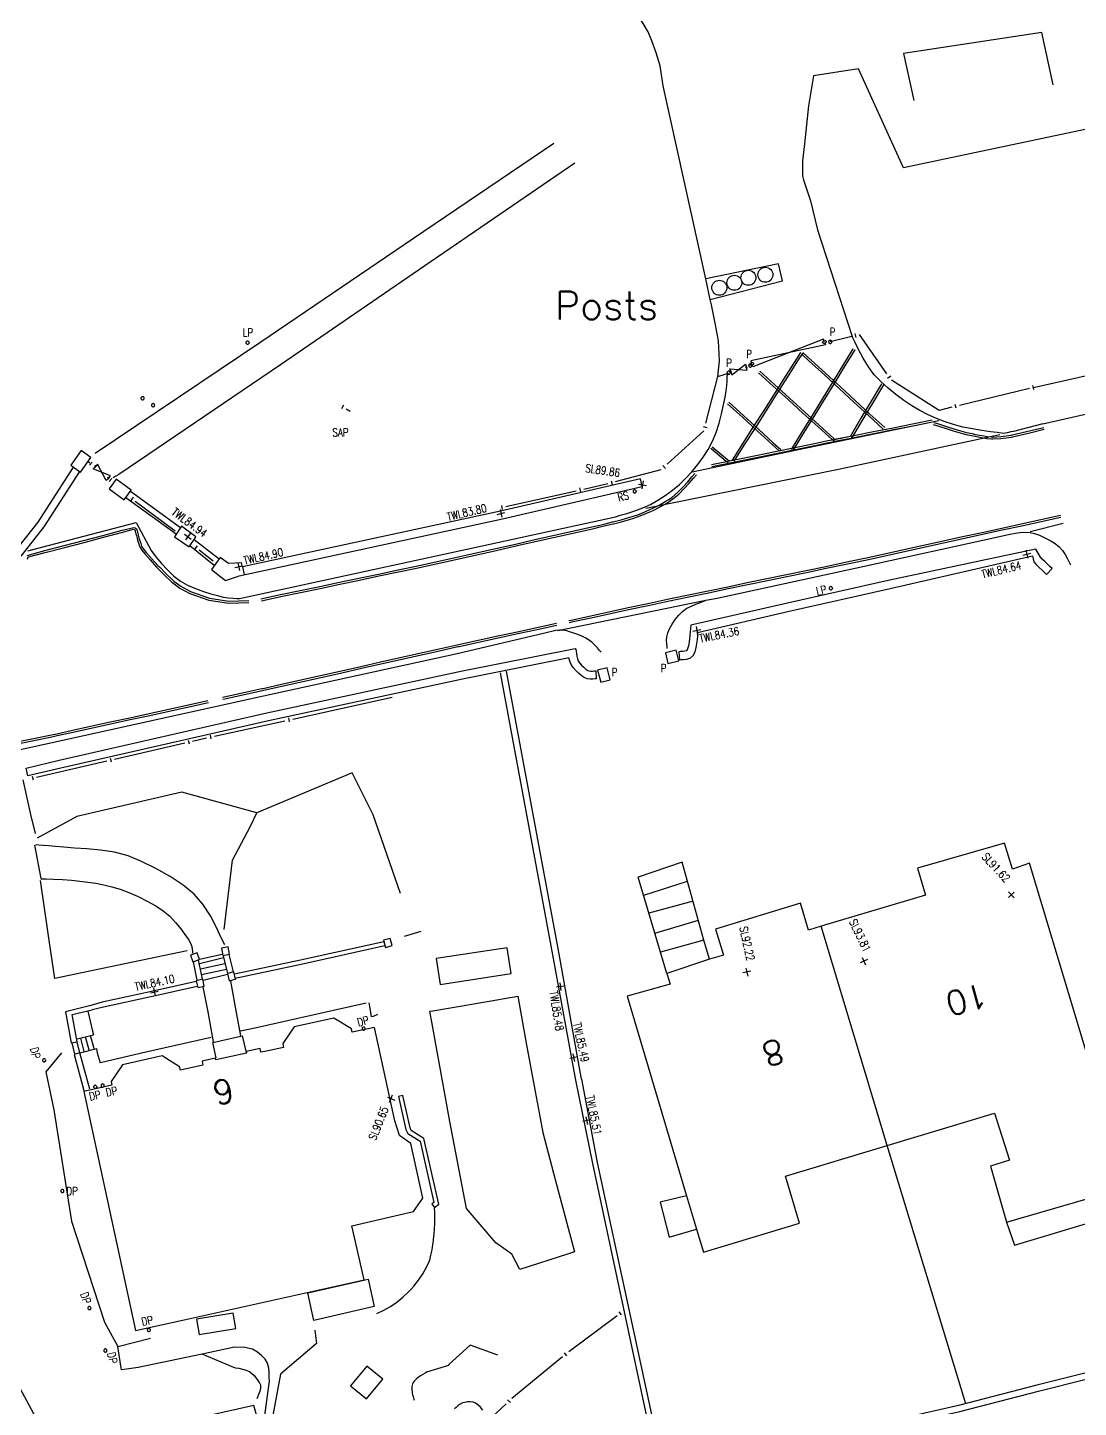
# Model space of a CAD drawing. Extents: x 427500 to 429848, y 434500 to 436505.
# Drawn here: x 427974 to 428026.5, y 436177.9 to 436246.9 of the extents above; entities that cross this region are included whole.
import ezdxf

# ---------------------------------------------------------------- set-up
doc = ezdxf.new("R2010")
doc.units = 0
doc.layers.get('0').update_dxf_attribs({"color": 222})
doc.layers.add('LPTIP_Ex_Base', color=8, linetype='Continuous')
doc.styles.add('MtXpl_Romans', font='romans__.ttf')
doc.styles.get("Standard").update_dxf_attribs({"font": 'romans.shx'})

# ---------------------------------------------------------------- blocks, each defined once
blk = doc.blocks.new('FENCE_UP')
at = {"color": 0, "linetype": 'ByBlock', "flags": 128}
blk.add_lwpolyline([(0, 0.5), (0, -0.5)], dxfattribs=at)
blk = doc.blocks.new('GATE')
at = {"color": 0, "linetype": 'ByBlock', "flags": 128}
for points in [[(-0.450902, 0), (-0.451904, 0.007014), (-0.455912, 0.014028), (-0.460922, 0.019038), (-0.467936, 0.023046), (-0.475952, 0.024048), (-0.482966, 0.023046), (-0.48998, 0.019038), (-0.49499, 0.014028), (-0.498998, 0.007014), (-0.5, 0), (-0.498998, -0.007014), (-0.49499, -0.014028), (-0.48998, -0.019038), (-0.482966, -0.023046), (-0.475952, -0.024048), (-0.467936, -0.023046), (-0.460922, -0.019038), (-0.455912, -0.014028), (-0.451904, -0.007014)], [(-0.475952, 0.024048), (-0.475952, 0.078156), (0.475952, -0.078156), (0.475952, -0.024048)], [(-0.475952, -0.024048), (-0.475952, -0.078156), (0.475952, 0.078156), (0.475952, 0.024048)], [(-0.450902, 0), (-0.451904, -0.007014)], [(0.5, 0), (0.498998, 0.007014), (0.49499, 0.014028), (0.48998, 0.019038), (0.482966, 0.023046), (0.475952, 0.024048), (0.467936, 0.023046), (0.460922, 0.019038), (0.455912, 0.014028), (0.451904, 0.007014), (0.450902, 0), (0.451904, -0.007014), (0.455912, -0.014028), (0.460922, -0.019038), (0.467936, -0.023046), (0.475952, -0.024048), (0.482966, -0.023046), (0.48998, -0.019038), (0.49499, -0.014028), (0.498998, -0.007014)], [(0.5, 0), (0.498998, -0.007014)]]:
    blk.add_lwpolyline(points, dxfattribs=at)
blk = doc.blocks.new('CIRCL')
at = {"color": 0, "linetype": 'ByBlock', "flags": 128}
for points in [[(0.5, 0), (0.475, 0.154), (0.404, 0.293), (0.293, 0.404), (0.154, 0.475), (0, 0.5), (-0.154, 0.475), (-0.293, 0.404), (-0.404, 0.293), (-0.475, 0.154), (-0.5, 0), (-0.475, -0.154), (-0.404, -0.293), (-0.293, -0.404), (-0.154, -0.475), (0, -0.5), (0.154, -0.475), (0.293, -0.404), (0.404, -0.293), (0.475, -0.154)], [(0.5, 0), (0.475, -0.154)]]:
    blk.add_lwpolyline(points, dxfattribs=at)
blk = doc.blocks.new('SPOT')
at = {"color": 0, "linetype": 'ByBlock', "flags": 128}
for points in [[(-0.5, 0), (0.5, 0)], [(0, 0.5), (0, -0.5)]]:
    blk.add_lwpolyline(points, dxfattribs=at)

msp = doc.modelspace()

# ---------------------------------------------------------------- linework, layer by layer
at = {"layer": 'LPTIP_Ex_Base', "color": 251, "true_color": 0x636466}
for p, q in [((428005, 436246.7), (428004.6, 436247.35)), ((428005.18, 436246.24), (428005, 436246.7)), ((428024.659, 436246.651), (428017.749, 436245.602)), ((428025.219, 436244.037), (428024.659, 436246.651)), ((428005.4, 436245.65), (428005.18, 436246.24)), ((428005.6, 436245), (428005.4, 436245.65)), ((428017.749, 436245.602), (428018.269, 436243.26)), ((428005.75, 436244), (428005.6, 436245)), ((428013.25, 436244.5), (428013, 436243)), ((428015.5, 436244.85), (428013.25, 436244.5)), ((428017.75, 436239.9), (428015.5, 436244.85)), ((428007.87, 436234.34), (428005.75, 436244)), ((428033.6, 436243.25), (428017.75, 436239.9)), ((428013, 436243), (428012.8, 436241.1)), ((428012.8, 436241.1), (428012.7, 436240.25)), ((428024.702, 436227.108), (428088.6, 436241.6)), ((428012.7, 436240.25), (428012.7, 436239.5)), ((428012.7, 436239.5), (428012.75, 436239.3)), ((428012.75, 436239.3), (428013.1, 436238.25)), ((428013.1, 436238.25), (428013.45, 436236.8)), ((428024.239, 436228.913), (428065.46, 436238.24)), ((428013.45, 436236.8), (428013.45, 436236.8)), ((428013.45, 436236.8), (428013.45, 436236.8)), ((428013.45, 436236.8), (428015.181, 436231.458)), ((428011.5, 436235.1), (428007.87, 436234.34)), ((428011.7, 436234.25), (428011.5, 436235.1)), ((428008.09, 436233.32), (428007.87, 436234.34)), ((428008.09, 436233.32), (428011.7, 436234.25)), ((428008.15, 436233.05), (428008.09, 436233.32)), ((428008.35, 436232.05), (428008.15, 436233.05)), ((428008.5, 436231.25), (428008.35, 436232.05)), ((428015.181, 436231.458), (428015.181, 436231.458)), ((428015.181, 436231.458), (428015.181, 436231.458)), ((428015.181, 436231.458), (428015.181, 436231.458)), ((428015.181, 436231.458), (428015.181, 436231.458)), ((428015.181, 436231.458), (428015.181, 436231.458)), ((428015.181, 436231.458), (428015.181, 436231.458)), ((428015.181, 436231.458), (428015.181, 436231.458)), ((428015.181, 436231.458), (428015.181, 436231.458)), ((428015.181, 436231.458), (428015.181, 436231.458)), ((428015.181, 436231.458), (428015.181, 436231.458)), ((428008.55, 436230.25), (428008.5, 436231.25)), ((428008.472, 436229.471), (428008.55, 436230.25)), ((428008.472, 436229.471), (428008.472, 436229.471)), ((428008.472, 436229.471), (428008.472, 436229.471)), ((428008.472, 436229.471), (428008.472, 436229.471)), ((428008.472, 436229.471), (428008.472, 436229.471)), ((428024.702, 436227.108), (428024.702, 436227.108)), ((428024.702, 436227.108), (428024.702, 436227.108)), ((428024.702, 436227.108), (428024.702, 436227.108)), ((428024.702, 436227.108), (428024.702, 436227.108)), ((428024.702, 436227.108), (428024.702, 436227.108)), ((428024.702, 436227.108), (428024.702, 436227.108)), ((428024.702, 436227.108), (428024.702, 436227.108)), ((428000.483, 436216.776), (428007.871, 436218.279)), ((428022.8, 436206.15), (428018.45, 436204.9)), ((428023.2, 436204.85), (428022.8, 436206.15)), ((428006.7, 436205.2), (428004.5, 436204.45)), ((428007.78, 436201.3), (428006.7, 436205.2)), ((428024.05, 436205.15), (428023.2, 436204.85)), ((428028.9, 436188.95), (428024.05, 436205.15)), ((428005.61, 436200.69), (428004.5, 436204.45)), ((428018.45, 436204.9), (428018.85, 436203.55)), ((428004.77, 436203.55), (428006.96, 436204.25)), ((428007.24, 436203.25), (428005.03, 436202.65)), ((428012.6, 436203.15), (428008.35, 436201.85)), ((428013, 436201.8), (428012.6, 436203.15)), ((428018.85, 436203.55), (428013.64, 436201.99)), ((428005.33, 436201.64), (428007.51, 436202.3)), ((428008.35, 436201.85), (428008.75, 436200.55)), ((428013.64, 436201.99), (428013, 436201.8)), ((428016.94, 436191.03), (428013.64, 436201.99)), ((428007.78, 436201.3), (428005.61, 436200.69)), ((428008.05, 436200.34), (428007.78, 436201.3)), ((428005.93, 436199.62), (428005.61, 436200.69)), ((428008.05, 436200.34), (428005.93, 436199.62)), ((428008.75, 436200.55), (428008.05, 436200.34)), ((428005.93, 436199.62), (428006.1, 436199.1)), ((428006.1, 436199.1), (428003.95, 436198.5)), ((428003.95, 436198.5), (428006.91, 436188.52)), ((428016.94, 436191.03), (428022.3, 436192.65)), ((428022.3, 436192.65), (428023.05, 436190.3)), ((428011.85, 436189.5), (428016.94, 436191.03)), ((428020.856, 436178.126), (428016.94, 436191.03)), ((428023.05, 436190.3), (428022.1, 436190)), ((428022.1, 436190), (428022.9, 436187.2)), ((428012.55, 436187.15), (428011.85, 436189.5)), ((428022.9, 436187.2), (428028.9, 436188.95)), ((428006.91, 436188.52), (428005.6, 436188.2)), ((428005.6, 436188.2), (428006.05, 436186.45)), ((428006.91, 436188.52), (428007.41, 436186.85)), ((428022.9, 436187.2), (428023.3, 436186.05)), ((428023.3, 436186.05), (428029.3, 436187.85)), ((428006.05, 436186.45), (428007.41, 436186.85)), ((428007.41, 436186.85), (428007.75, 436185.7)), ((428007.75, 436185.7), (428012.55, 436187.15))]:
    msp.add_line(p, q, dxfattribs=at)
at = {"layer": 'LPTIP_Ex_Base', "color": 251, "true_color": 0x636466, "flags": 128}
for points in [[(427977.365, 436225.627), (427985.637, 436231.197), (427993.272, 436236.381), (428000.273, 436241.125)], [(428001.336, 436240.124), (427993.837, 436234.997), (427986.63, 436230.043), (427978.554, 436224.563), (427978.248, 436224.398)], [(428015.164, 436231.468), (428014.087, 436231.202)], [(428024.702, 436227.108), (428023.239, 436226.724), (428023.116, 436226.696), (428022.927, 436226.657), (428022.829, 436226.632), (428022.758, 436226.624), (428022.648, 436226.633), (428022.435, 436226.661), (428022.093, 436226.704), (428021.665, 436226.764), (428021.19, 436226.842), (428020.706, 436226.94), (428020.252, 436227.062), (428019.826, 436227.205), (428019.403, 436227.369), (428018.984, 436227.554), (428018.572, 436227.764), (428018.17, 436227.999), (428017.769, 436228.265), (428017.367, 436228.56), (428016.977, 436228.877), (428016.614, 436229.211), (428016.29, 436229.554), (428016.001, 436229.943), (428015.738, 436230.382), (428015.508, 436230.817), (428015.319, 436231.193), (428015.181, 436231.458)], [(428016.914, 436229.607), (428015.553, 436231.564), (428015.553, 436231.564)], [(428009.206, 436225.291), (428009.743, 436226.134), (428010.28, 436226.978), (428010.816, 436227.822), (428011.353, 436228.666), (428011.89, 436229.509), (428012.427, 436230.353), (428012.628, 436230.669), (428012.628, 436230.669)], [(428012.147, 436225.818), (428012.671, 436226.67), (428013.195, 436227.521), (428013.719, 436228.373), (428014.244, 436229.225), (428014.768, 436230.076), (428015.243, 436230.848), (428015.243, 436230.848)], [(428012.232, 436225.766), (428012.756, 436226.617), (428013.28, 436227.469), (428013.805, 436228.321), (428014.329, 436229.172), (428014.853, 436230.024), (428015.328, 436230.796), (428015.328, 436230.796)], [(428016.809, 436226.911), (428016.073, 436227.588), (428015.336, 436228.264), (428014.6, 436228.941), (428013.864, 436229.618), (428013.128, 436230.295), (428012.722, 436230.669), (428012.722, 436230.669)], [(428009.29, 436225.237), (428009.827, 436226.081), (428010.364, 436226.924), (428010.901, 436227.768), (428011.438, 436228.612), (428011.974, 436229.456), (428012.511, 436230.299), (428012.712, 436230.615), (428012.712, 436230.615)], [(428016.741, 436226.837), (428016.005, 436227.514), (428015.269, 436228.191), (428014.533, 436228.868), (428013.796, 436229.545), (428013.06, 436230.221), (428012.654, 436230.595), (428012.654, 436230.595)], [(427974.01, 436220.754), (427976.802, 436221.492), (427979.422, 436222.175), (427980.16, 436220.766), (427980.401, 436220.455), (427980.677, 436220.124), (427980.979, 436219.796), (427981.299, 436219.493), (427981.629, 436219.237), (427981.987, 436219.031), (427982.378, 436218.862), (427982.775, 436218.722), (427983.152, 436218.608), (427983.48, 436218.513), (427983.766, 436218.444), (427984.028, 436218.406), (427984.257, 436218.387), (427984.444, 436218.377), (427984.582, 436218.366), (427994.398, 436220.507), (428003.358, 436222.455), (428003.596, 436222.528), (428003.932, 436222.624), (428004.325, 436222.746), (428004.732, 436222.895), (428005.111, 436223.073), (428005.471, 436223.281), (428005.838, 436223.519), (428006.202, 436223.783), (428006.553, 436224.071), (428006.878, 436224.377), (428007.183, 436224.707), (428007.475, 436225.061), (428007.746, 436225.435), (428007.992, 436225.825), (428008.206, 436226.226), (428008.385, 436226.661), (428008.533, 436227.132), (428008.654, 436227.607), (428008.753, 436228.05), (428008.835, 436228.429), (428008.894, 436228.745), (428008.926, 436229.02), (428008.941, 436229.253), (428008.948, 436229.44), (428008.956, 436229.58)], [(428007.88, 436227.131), (428008.472, 436229.471), (428009.009, 436229.625)], [(428016.744, 436229.043), (428016.228, 436228.187), (428015.712, 436227.33), (428015.196, 436226.473), (428015.118, 436226.375), (428014.326, 436226.213), (428014.206, 436226.295), (428013.465, 436226.967), (428012.725, 436227.64), (428011.985, 436228.312), (428011.245, 436228.984), (428010.504, 436229.657)], [(428016.658, 436229.095), (428016.142, 436228.238), (428015.626, 436227.382), (428015.111, 436226.525), (428015.098, 436226.473), (428014.306, 436226.311), (428014.273, 436226.369), (428013.533, 436227.041), (428012.792, 436227.714), (428012.052, 436228.386), (428011.312, 436229.058), (428010.572, 436229.731)], [(428020.157, 436227.925), (428019.523, 436227.772), (428017.142, 436229.278), (428017.142, 436229.278)], [(428024.045, 436228.866), (428020.546, 436228.019)], [(428024.433, 436228.96), (428024.433, 436228.96)], [(427989.547, 436228.033), (427989.547, 436228.033)], [(428008.962, 436228.107), (428009.7, 436227.433), (428010.438, 436226.758), (428011.176, 436226.084), (428011.555, 436225.738), (428011.555, 436225.738)], [(428009.029, 436228.181), (428009.767, 436227.507), (428010.506, 436226.832), (428011.244, 436226.158), (428011.623, 436225.811), (428011.623, 436225.811)], [(427989.901, 436227.846), (427990.111, 436227.736)], [(428007.193, 436224.695), (428012.904, 436225.903), (428019.521, 436227.267)], [(428019.187, 436227.28), (428018.206, 436227.085), (428017.225, 436226.89), (428016.245, 436226.695), (428015.264, 436226.5), (428014.283, 436226.305), (428013.977, 436226.244), (428013.303, 436226.106), (428012.323, 436225.905), (428011.343, 436225.704), (428010.364, 436225.503), (428009.384, 436225.302), (428008.405, 436225.101), (428008.16, 436225.051), (428008.16, 436225.051)], [(428019.206, 436227.182), (428018.226, 436226.987), (428017.245, 436226.792), (428016.264, 436226.597), (428015.283, 436226.402), (428014.303, 436226.207), (428013.997, 436226.146), (428013.323, 436226.008), (428012.343, 436225.807), (428011.364, 436225.606), (428010.384, 436225.405), (428009.404, 436225.204), (428008.425, 436225.003), (428008.181, 436224.953), (428008.181, 436224.953)], [(428022.567, 436226.548), (428014.496, 436224.825), (428004.883, 436222.874)], [(428005.942, 436225.08), (428007.782, 436226.743), (428007.782, 436226.743)], [(428019.231, 436227.074), (428019.517, 436226.984), (428019.923, 436226.851), (428020.184, 436226.77), (428020.397, 436226.704), (428020.878, 436226.57), (428021.154, 436226.511), (428021.318, 436226.476), (428021.651, 436226.415), (428021.92, 436226.364), (428022.146, 436226.347), (428022.22, 436226.342), (428022.611, 436226.364), (428023.15, 436226.441), (428023.197, 436226.448), (428024.128, 436226.669), (428024.785, 436226.825), (428024.785, 436226.825)], [(428019.261, 436227.169), (428019.547, 436227.079), (428019.954, 436226.946), (428020.213, 436226.865), (428020.424, 436226.8), (428020.905, 436226.666), (428021.175, 436226.609), (428021.336, 436226.575), (428021.669, 436226.513), (428021.938, 436226.463), (428022.153, 436226.447), (428022.214, 436226.441), (428022.605, 436226.464), (428023.136, 436226.54), (428023.174, 436226.545), (428024.105, 436226.766), (428024.762, 436226.922), (428024.762, 436226.922)], [(428008.126, 436225.879), (428008.894, 436225.238), (428008.986, 436225.161), (428008.986, 436225.161)], [(428008.19, 436225.955), (428008.958, 436225.315), (428009.05, 436225.238), (428009.05, 436225.238)], [(427976.997, 436225.232), (427977.105, 436225.146)], [(427976.273, 436224.939), (427974.496, 436222.19), (427973.371, 436220.753), (427972.521, 436219.858), (427972.339, 436219.675), (427972.087, 436219.416), (427971.788, 436219.118), (427971.456, 436218.81), (427971.102, 436218.516), (427970.696, 436218.211), (427970.228, 436217.879), (427969.74, 436217.551), (427969.267, 436217.256), (427968.851, 436217.026), (427968.473, 436216.864), (427968.095, 436216.745), (427967.735, 436216.656), (427967.416, 436216.588), (427967.18, 436216.531), (427960.074, 436214.953), (427954.925, 436213.891)], [(427973.661, 436220.478), (427974.822, 436221.957), (427976.6, 436224.71)], [(427977.309, 436224.982), (427977.309, 436224.982)], [(427977.985, 436224.432), (427978.059, 436224.366)], [(427985.651, 436218.355), (427986.63, 436218.562), (427987.608, 436218.768), (427988.587, 436218.975), (427989.565, 436219.181), (427990.543, 436219.388), (427991.522, 436219.594), (427992.5, 436219.801), (427993.479, 436220.007), (427994.456, 436220.214), (427994.457, 436220.214), (427995.432, 436220.433), (427996.408, 436220.653), (427997.383, 436220.873), (427998.359, 436221.092), (427999.334, 436221.312), (428000.31, 436221.531), (428001.286, 436221.751), (428002.261, 436221.971), (428002.579, 436222.042), (428002.843, 436222.108), (428003.214, 436222.196), (428003.233, 436222.201), (428003.641, 436222.304), (428004.079, 436222.427), (428004.193, 436222.465), (428004.471, 436222.56), (428004.834, 436222.706), (428005.117, 436222.833), (428005.191, 436222.866), (428005.542, 436223.041), (428005.872, 436223.228), (428005.988, 436223.305), (428006.169, 436223.424), (428006.455, 436223.662), (428006.726, 436223.934), (428006.736, 436223.945), (428006.972, 436224.209), (428007.177, 436224.448), (428007.328, 436224.617), (428007.328, 436224.617)], [(427985.672, 436218.257), (427986.65, 436218.464), (427987.629, 436218.67), (427988.607, 436218.877), (427989.586, 436219.083), (427990.564, 436219.29), (427991.543, 436219.496), (427992.521, 436219.703), (427993.499, 436219.909), (427994.477, 436220.116), (427994.478, 436220.116), (427995.454, 436220.336), (427996.43, 436220.555), (427997.405, 436220.775), (427998.381, 436220.995), (427999.356, 436221.214), (428000.332, 436221.434), (428001.308, 436221.653), (428002.283, 436221.873), (428002.603, 436221.945), (428002.867, 436222.011), (428003.238, 436222.099), (428003.257, 436222.104), (428003.668, 436222.207), (428004.106, 436222.33), (428004.225, 436222.371), (428004.508, 436222.467), (428004.871, 436222.614), (428005.158, 436222.741), (428005.236, 436222.776), (428005.587, 436222.951), (428005.921, 436223.141), (428006.043, 436223.222), (428006.233, 436223.347), (428006.519, 436223.585), (428006.797, 436223.864), (428006.81, 436223.878), (428007.047, 436224.142), (428007.253, 436224.383), (428007.402, 436224.551), (428007.402, 436224.551)], [(428003.357, 436224.211), (428005.645, 436224.812)], [(428005.645, 436224.812), (428005.645, 436224.812)], [(427978.283, 436224.165), (427978.283, 436224.165)], [(427997.877, 436222.962), (428001.389, 436223.753)], [(428001.78, 436223.841), (428002.97, 436224.11), (428002.97, 436224.11)], [(427981.409, 436221.588), (427978.892, 436223.407)], [(427979.043, 436223.472), (427979.043, 436223.472)], [(427979.126, 436223.731), (427981.635, 436221.915)], [(427979.364, 436223.234), (427981.355, 436221.76)], [(427997.487, 436222.874), (427997.487, 436222.874)], [(428025.586, 436222.522), (428024.61, 436222.306), (428023.633, 436222.091), (428022.657, 436221.876), (428021.68, 436221.66), (428020.704, 436221.445), (428019.727, 436221.23), (428018.751, 436221.014), (428017.774, 436220.799), (428016.798, 436220.584), (428015.821, 436220.368), (428015.723, 436220.347), (428014.843, 436220.164), (428013.864, 436219.96), (428012.885, 436219.757), (428011.905, 436219.554), (428010.926, 436219.35), (428009.947, 436219.147), (428008.968, 436218.944), (428007.989, 436218.74), (428007.01, 436218.537), (428006.031, 436218.333), (428005.806, 436218.287), (428005.053, 436218.123), (428004.075, 436217.912), (428003.098, 436217.7), (428002.121, 436217.488), (428001.143, 436217.277), (428001.031, 436217.252), (428001.031, 436217.252)], [(428025.608, 436222.424), (428024.631, 436222.209), (428023.655, 436221.993), (428022.678, 436221.778), (428021.702, 436221.563), (428020.725, 436221.347), (428019.749, 436221.132), (428018.772, 436220.917), (428017.796, 436220.701), (428016.819, 436220.486), (428015.843, 436220.271), (428015.744, 436220.249), (428014.863, 436220.066), (428013.884, 436219.863), (428012.905, 436219.659), (428011.926, 436219.456), (428010.947, 436219.252), (428009.968, 436219.049), (428008.989, 436218.846), (428008.009, 436218.642), (428007.03, 436218.439), (428006.051, 436218.235), (428005.827, 436218.189), (428005.074, 436218.026), (428004.097, 436217.814), (428003.119, 436217.602), (428002.142, 436217.391), (428001.165, 436217.179), (428001.052, 436217.154), (428001.052, 436217.154)], [(427973.962, 436220.52), (427974.85, 436220.763), (427975.817, 436221.017), (427976.784, 436221.271), (427977.751, 436221.526), (427978.719, 436221.78), (427979.293, 436221.925), (427979.371, 436221.905), (427979.436, 436221.846), (427979.465, 436221.765), (427979.477, 436221.688), (427979.495, 436221.624), (427979.518, 436221.557), (427979.521, 436221.543), (427979.537, 436221.476), (427979.556, 436221.395), (427979.58, 436221.309), (427979.615, 436221.219), (427979.646, 436221.129), (427979.667, 436221.044), (427979.702, 436220.956), (427979.781, 436220.833), (427979.92, 436220.667), (427979.934, 436220.65), (427980.186, 436220.368), (427980.511, 436220.01), (427980.589, 436219.93), (427980.88, 436219.628), (427981.27, 436219.264), (427981.302, 436219.24), (427981.64, 436218.98), (427982.134, 436218.715), (427983.071, 436218.392), (427984.043, 436218.232), (427985.039, 436218.27)], [(427973.982, 436220.338), (427973.995, 436220.379), (427973.995, 436220.379), (427974.01, 436220.415), (427974.024, 436220.438), (427974.04, 436220.456), (427974.875, 436220.666), (427975.843, 436220.921), (427976.81, 436221.175), (427977.777, 436221.429), (427978.744, 436221.683), (427979.269, 436221.828), (427979.347, 436221.808), (427979.362, 436221.779), (427979.369, 436221.737), (427979.378, 436221.673), (427979.398, 436221.597), (427979.423, 436221.524), (427979.424, 436221.519), (427979.44, 436221.454), (427979.458, 436221.373), (427979.483, 436221.283), (427979.522, 436221.182), (427979.551, 436221.096), (427979.57, 436221.02), (427979.609, 436220.919), (427979.697, 436220.779), (427979.843, 436220.603), (427979.86, 436220.583), (427980.111, 436220.302), (427980.437, 436219.943), (427980.517, 436219.86), (427980.812, 436219.554), (427981.202, 436219.191), (427981.241, 436219.161), (427981.59, 436218.893), (427982.095, 436218.623), (427983.045, 436218.295), (427984.041, 436218.132), (427985.043, 436218.17)], [(428005.943, 436215.875), (428005.935, 436215.975), (428005.918, 436216.114), (428005.908, 436216.28), (428005.92, 436216.461), (428005.972, 436216.648), (428006.067, 436216.853), (428006.195, 436217.083), (428006.349, 436217.319), (428006.522, 436217.54), (428006.708, 436217.727), (428006.93, 436217.88), (428007.191, 436218.011), (428007.458, 436218.121), (428007.696, 436218.211), (428007.871, 436218.279), (428008.447, 436218.393), (428015.72, 436219.962), (428022.391, 436221.434), (428023.064, 436221.592), (428023.448, 436221.657), (428023.711, 436221.689), (428024.082, 436221.664), (428024.293, 436221.612), (428024.55, 436221.528), (428024.818, 436221.41), (428025.081, 436221.268), (428025.322, 436221.113), (428025.525, 436220.954), (428025.689, 436220.775), (428025.825, 436220.567), (428025.935, 436220.359), (428026.022, 436220.178), (428026.088, 436220.051)], [(428024.084, 436221.719), (428025.718, 436222.141)], [(427983.318, 436220.014), (427982.092, 436221.001)], [(427982.244, 436221.052), (427982.244, 436221.052)], [(427982.32, 436221.325), (427983.559, 436220.359)], [(427982.557, 436220.803), (427983.255, 436220.248)], [(427984.719, 436219.952), (427984.809, 436219.575)], [(428000.41, 436217.118), (427999.433, 436216.906), (427998.456, 436216.694), (427997.478, 436216.483), (427996.501, 436216.271), (427995.524, 436216.059), (427995.457, 436216.045), (427994.548, 436215.84), (427993.572, 436215.62), (427992.597, 436215.401), (427991.621, 436215.181), (427990.645, 436214.961), (427989.67, 436214.742), (427988.694, 436214.522), (427987.719, 436214.303), (427986.743, 436214.083), (427985.767, 436213.863), (427985.698, 436213.848), (427984.791, 436213.648), (427983.814, 436213.434), (427983.728, 436213.415), (427983.728, 436213.415)], [(428000.432, 436217.02), (427999.454, 436216.808), (427998.477, 436216.597), (427997.5, 436216.385), (427996.522, 436216.173), (427995.545, 436215.961), (427995.478, 436215.947), (427994.57, 436215.742), (427993.594, 436215.523), (427992.618, 436215.303), (427991.643, 436215.084), (427990.667, 436214.864), (427989.692, 436214.644), (427988.716, 436214.425), (427987.741, 436214.205), (427986.765, 436213.985), (427985.789, 436213.766), (427985.72, 436213.75), (427984.813, 436213.551), (427983.836, 436213.336), (427983.749, 436213.317), (427983.749, 436213.317)], [(428002.647, 436215.682), (428002.567, 436215.771), (428002.457, 436215.897), (428002.324, 436216.042), (428002.176, 436216.185), (428002.019, 436216.306), (428001.843, 436216.406), (428001.644, 436216.499), (428001.437, 436216.583), (428001.236, 436216.654), (428001.056, 436216.708), (428000.922, 436216.749), (428000.823, 436216.778), (428000.723, 436216.792), (428000.587, 436216.788), (428000.379, 436216.764), (427999.827, 436216.643), (427995.453, 436215.608), (427985.77, 436213.491), (427975.522, 436211.223), (427969.348, 436209.869)], [(428001.377, 436194.294), (428000.234, 436200.562), (427997.615, 436214.663)], [(428001.671, 436194.351), (428000.528, 436200.686), (427997.913, 436214.746)], [(427987.234, 436212.345), (427992.196, 436213.431)], [(427982.999, 436213.255), (427982.022, 436213.04), (427981.045, 436212.825), (427980.069, 436212.611), (427979.092, 436212.396), (427978.115, 436212.182), (427977.138, 436211.967), (427976.162, 436211.753), (427975.453, 436211.597), (427975.185, 436211.541), (427974.206, 436211.336), (427973.227, 436211.132), (427972.248, 436210.927), (427971.27, 436210.723), (427970.291, 436210.518), (427969.798, 436210.415), (427969.798, 436210.415)], [(427983.02, 436213.157), (427982.043, 436212.942), (427981.067, 436212.728), (427980.09, 436212.513), (427979.113, 436212.299), (427978.137, 436212.084), (427977.16, 436211.87), (427976.183, 436211.655), (427975.474, 436211.499), (427975.205, 436211.443), (427974.227, 436211.238), (427973.248, 436211.034), (427972.269, 436210.829), (427971.29, 436210.625), (427970.311, 436210.42), (427969.818, 436210.317), (427969.818, 436210.317)], [(427983.326, 436211.49), (427986.843, 436212.259)], [(427982.229, 436211.241), (427982.936, 436211.404), (427982.936, 436211.404)], [(427978.332, 436210.341), (427981.839, 436211.151)], [(427974.434, 436209.442), (427977.942, 436210.251)], [(427974.378, 436206.623), (427974.147, 436207.579), (427973.772, 436209.3)], [(427974.045, 436209.352), (427974.045, 436209.352)], [(427992.622, 436203.628), (427991.252, 436207.557), (427990.207, 436209.658), (427985.447, 436207.66)], [(427983.817, 436201.833), (427984.233, 436205.294), (427985.132, 436206.998), (427985.447, 436207.66), (427981.697, 436208.685), (427976.445, 436207.476), (427974.465, 436206.39)], [(427974.343, 436206.047), (427974.644, 436204.37)], [(427983.85, 436201.053), (427983.668, 436201.41), (427983.427, 436201.919), (427983.123, 436202.504), (427982.75, 436203.089), (427982.304, 436203.598), (427981.755, 436204.043), (427981.107, 436204.476), (427980.403, 436204.877), (427979.688, 436205.226), (427979.007, 436205.502), (427978.333, 436205.688), (427977.636, 436205.797), (427976.956, 436205.856), (427976.334, 436205.894), (427975.809, 436205.937), (427975.389, 436205.983), (427975.044, 436206.013), (427974.768, 436206.032), (427974.552, 436206.045), (427974.387, 436206.056)], [(427981.959, 436200.764), (427978.851, 436200.112), (427975.346, 436199.377), (427975.023, 436201.625), (427974.641, 436204.28)], [(427974.653, 436204.362), (427974.917, 436204.351), (427975.29, 436204.339), (427975.726, 436204.321), (427976.179, 436204.292), (427976.604, 436204.249), (427977, 436204.196), (427977.397, 436204.137), (427977.797, 436204.064), (427978.202, 436203.966), (427978.614, 436203.837), (427979.05, 436203.67), (427979.508, 436203.471), (427979.964, 436203.248), (427980.392, 436203.009), (427980.768, 436202.761), (427981.093, 436202.486), (427981.384, 436202.18), (427981.638, 436201.868), (427981.852, 436201.577), (427982.022, 436201.334), (427982.135, 436201.137), (427982.193, 436200.971), (427982.216, 436200.834), (427982.224, 436200.726), (427982.237, 436200.643)], [(427993.637, 436201.721), (427992.81, 436201.482)], [(427984.325, 436199.608), (427987.617, 436200.316), (427991.782, 436201.234)], [(427984.368, 436199.394), (427987.663, 436200.101), (427991.835, 436201.021)], [(427982.728, 436199.354), (427982.534, 436200.301)], [(427983.771, 436200.408), (427982.571, 436200.117)], [(427982.572, 436200.351), (427983.712, 436200.602)], [(427983.76, 436200.517), (427983.98, 436199.632)], [(427984.269, 436199.704), (427984.054, 436200.574)], [(427982.256, 436200.205), (427982.453, 436199.289)], [(427982.623, 436199.866), (427983.841, 436200.132)], [(427983.921, 436199.833), (427982.684, 436199.568)], [(427982.418, 436199.221), (427980.175, 436198.723), (427977.717, 436198.188), (427977.155, 436198.029), (427975.89, 436197.716)], [(427982.468, 436198.98), (427980.229, 436198.479), (427977.775, 436197.945), (427977.209, 436197.816)], [(427983.284, 436196.206), (427983.01, 436197.704), (427982.757, 436198.967)], [(427982.765, 436199.291), (427983.98, 436199.589)], [(427984.123, 436199.239), (427984.415, 436197.676), (427984.634, 436196.509)], [(427975.89, 436197.716), (427976.169, 436196.164), (427976.464, 436196.217)], [(427976.214, 436197.575), (427977.209, 436197.816)], [(427976.464, 436196.217), (427976.214, 436197.575)], [(427976.997, 436197.741), (427977.238, 436196.748), (427977.28, 436196.568)], [(427990.898, 436198.145), (427987.484, 436197.374), (427985.42, 436196.917), (427984.634, 436196.745)], [(427991.475, 436197.582), (427991.256, 436197.487), (427991.179, 436197.454), (427991.106, 436197.891), (427991.06, 436198.163)], [(427976.344, 436195.603), (427976.224, 436196.163)], [(427976.599, 436195.663), (427976.464, 436196.217)], [(427976.467, 436196.358), (427977.28, 436196.568)], [(427976.82, 436195.73), (427976.651, 436196.398)], [(427977.065, 436195.792), (427976.89, 436196.458)], [(427977.319, 436195.855), (427977.137, 436196.525)], [(427983.154, 436196.422), (427979.688, 436195.652), (427977.635, 436195.165)], [(427983.415, 436195.412), (427983.245, 436196.178), (427984.717, 436196.506), (427984.911, 436195.676)], [(427975.68, 436195.655), (427974.902, 436194.713), (427975.302, 436192.808), (427976.178, 436187.254), (427977.833, 436182.21), (427978.493, 436180.978)], [(427977.106, 436193.842), (427976.599, 436195.663), (427976.31, 436195.582), (427976.805, 436193.775)], [(427976.607, 436195.662), (427977.443, 436195.874)], [(427977.629, 436195.144), (427977.479, 436195.645), (427977.443, 436195.874)], [(428005.566, 436174.525), (428002.222, 436190.132), (428001.377, 436194.294)], [(428001.671, 436194.351), (428002.438, 436190.174), (428005.81, 436174.567)], [(427991.444, 436182.638), (427991.791, 436182.802), (427992.125, 436182.992), (427992.442, 436183.208), (427992.742, 436183.447), (427993.023, 436183.71), (427993.151, 436183.845), (427993.282, 436183.993), (427993.518, 436184.295), (427993.731, 436184.615), (427993.918, 436184.95), (427994.078, 436185.299), (427994.14, 436185.557), (427994.194, 436185.818), (427994.239, 436186.079), (427994.268, 436186.282), (427994.276, 436186.343), (427994.304, 436186.607), (427994.324, 436186.872), (427994.335, 436187.137), (427994.338, 436187.403), (427994.332, 436187.669), (427994.317, 436187.934)], [(428003.444, 436182.523), (428001.029, 436180.716), (428001.029, 436180.716)], [(428003.765, 436182.762), (428003.765, 436182.762)], [(427988.345, 436181.801), (427988.422, 436181.133), (427986.629, 436179.608), (427985.652, 436174.413), (427986.059, 436172.148)], [(427985.713, 436176.572), (427986.07, 436179.25), (427986.063, 436179.42), (427986.062, 436179.65), (427986.044, 436179.906), (427985.982, 436180.152), (427985.851, 436180.355), (427985.679, 436180.531), (427985.482, 436180.702), (427985.219, 436180.846), (427984.85, 436180.935), (427984.333, 436180.947), (427982.71, 436180.606), (427979.509, 436179.93), (427978.932, 436179.849), (427978.689, 436179.815), (427978.654, 436180.023), (427978.493, 436180.978), (427980.13, 436181.396)], [(427997.485, 436180.548), (427996.105, 436181.058), (427995.038, 436180.078), (427995.025, 436180.043), (427993.924, 436179.699), (427993.846, 436179.653), (427993.74, 436179.589), (427993.623, 436179.516), (427993.511, 436179.441), (427993.422, 436179.371), (427993.356, 436179.309), (427993.302, 436179.249), (427993.259, 436179.189), (427993.226, 436179.127), (427993.201, 436179.058), (427993.187, 436178.982), (427993.184, 436178.899), (427993.189, 436178.814), (427993.199, 436178.73), (427993.211, 436178.651), (427993.226, 436178.573), (427993.247, 436178.494), (427993.271, 436178.419), (427993.292, 436178.355), (427993.306, 436178.31)], [(427985.452, 436178.383), (427985.489, 436178.474), (427985.55, 436178.601), (427985.61, 436178.749), (427985.648, 436178.903), (427985.64, 436179.047), (427985.579, 436179.187), (427985.479, 436179.335), (427985.353, 436179.479), (427985.214, 436179.609), (427985.075, 436179.714), (427984.92, 436179.789), (427984.74, 436179.842), (427984.56, 436179.88), (427984.401, 436179.907), (427984.286, 436179.931), (427982.71, 436180.606)], [(428000.719, 436180.463), (427998.186, 436178.392), (427998.186, 436178.392)], [(427974.961, 436176.42), (427974.976, 436176.393), (427973.289, 436179.504)], [(427996.729, 436177.809), (427996.614, 436177.948), (427996.491, 436178.075), (427996.369, 436178.161), (427996.243, 436178.203), (427996.106, 436178.219), (427995.966, 436178.214), (427995.832, 436178.194), (427995.712, 436178.163), (427995.601, 436178.109), (427995.494, 436178.03), (427995.398, 436177.942), (427995.317, 436177.863)], [(427985.688, 436176.607), (427985.294, 436178.035), (427979.879, 436176.829), (427978.585, 436173.761), (427981.205, 436170.28), (427982.201, 436168.521), (427985.061, 436169.269)], [(427997.895, 436178.117), (427997.172, 436177.433), (427997.383, 436175.754), (427997.487, 436175.546)]]:
    msp.add_lwpolyline(points, dxfattribs=at)
at = {"layer": 'LPTIP_Ex_Base', "color": 251, "true_color": 0x636466}
for points in [[(428010.375, 436234.4), (428010.368, 436234.327), (428010.346, 436234.256), (428010.312, 436234.192), (428010.265, 436234.135), (428010.208, 436234.088), (428010.144, 436234.054), (428010.073, 436234.032), (428010, 436234.025), (428009.927, 436234.032), (428009.856, 436234.054), (428009.792, 436234.088), (428009.735, 436234.135), (428009.688, 436234.192), (428009.654, 436234.256), (428009.632, 436234.327), (428009.625, 436234.4), (428009.632, 436234.473), (428009.654, 436234.544), (428009.688, 436234.608), (428009.735, 436234.665), (428009.792, 436234.712), (428009.856, 436234.746), (428009.927, 436234.768), (428010, 436234.775), (428010.073, 436234.768), (428010.144, 436234.746), (428010.208, 436234.712), (428010.265, 436234.665), (428010.312, 436234.608), (428010.346, 436234.544), (428010.368, 436234.473), (428010.375, 436234.4)], [(428011.225, 436234.55), (428011.218, 436234.477), (428011.196, 436234.406), (428011.162, 436234.342), (428011.115, 436234.285), (428011.058, 436234.238), (428010.994, 436234.204), (428010.923, 436234.182), (428010.85, 436234.175), (428010.777, 436234.182), (428010.706, 436234.204), (428010.642, 436234.238), (428010.585, 436234.285), (428010.538, 436234.342), (428010.504, 436234.406), (428010.482, 436234.477), (428010.475, 436234.55), (428010.482, 436234.623), (428010.504, 436234.694), (428010.538, 436234.758), (428010.585, 436234.815), (428010.642, 436234.862), (428010.706, 436234.896), (428010.777, 436234.918), (428010.85, 436234.925), (428010.923, 436234.918), (428010.994, 436234.896), (428011.058, 436234.862), (428011.115, 436234.815), (428011.162, 436234.758), (428011.196, 436234.694), (428011.218, 436234.623), (428011.225, 436234.55)], [(428008.925, 436233.9), (428008.918, 436233.827), (428008.896, 436233.756), (428008.862, 436233.692), (428008.815, 436233.635), (428008.758, 436233.588), (428008.694, 436233.554), (428008.623, 436233.532), (428008.55, 436233.525), (428008.477, 436233.532), (428008.406, 436233.554), (428008.342, 436233.588), (428008.285, 436233.635), (428008.238, 436233.692), (428008.204, 436233.756), (428008.182, 436233.827), (428008.175, 436233.9), (428008.182, 436233.973), (428008.204, 436234.044), (428008.238, 436234.108), (428008.285, 436234.165), (428008.342, 436234.212), (428008.406, 436234.246), (428008.477, 436234.268), (428008.55, 436234.275), (428008.623, 436234.268), (428008.694, 436234.246), (428008.758, 436234.212), (428008.815, 436234.165), (428008.862, 436234.108), (428008.896, 436234.044), (428008.918, 436233.973), (428008.925, 436233.9)], [(428009.675, 436234.15), (428009.668, 436234.077), (428009.646, 436234.006), (428009.612, 436233.942), (428009.565, 436233.885), (428009.508, 436233.838), (428009.444, 436233.804), (428009.373, 436233.782), (428009.3, 436233.775), (428009.227, 436233.782), (428009.156, 436233.804), (428009.092, 436233.838), (428009.035, 436233.885), (428008.988, 436233.942), (428008.954, 436234.006), (428008.932, 436234.077), (428008.925, 436234.15), (428008.932, 436234.223), (428008.954, 436234.294), (428008.988, 436234.358), (428009.035, 436234.415), (428009.092, 436234.462), (428009.156, 436234.496), (428009.227, 436234.518), (428009.3, 436234.525), (428009.373, 436234.518), (428009.444, 436234.496), (428009.508, 436234.462), (428009.565, 436234.415), (428009.612, 436234.358), (428009.646, 436234.294), (428009.668, 436234.223), (428009.675, 436234.15)]]:
    msp.add_lwpolyline(points, dxfattribs=at)
at = {"layer": 'LPTIP_Ex_Base', "color": 251, "true_color": 0x636466, "flags": 128}
for points in [[(427976.67, 436225.768), (427976.147, 436225.038), (427976.635, 436224.688), (427977.158, 436225.419)], [(427979.165, 436223.787), (427978.415, 436224.336), (427978.06, 436223.852), (427978.81, 436223.303)], [(428004.604, 436224.353), (427997.621, 436222.742), (427984.719, 436219.952), (427984.682, 436220.156), (427984.034, 436220.118), (427983.612, 436220.419), (427983.184, 436219.814), (427983.879, 436219.275), (427984.473, 436219.462), (427984.563, 436219.509), (427997.709, 436222.352), (428004.694, 436223.963)], [(427982.4, 436221.45), (427981.687, 436221.982), (427981.324, 436221.459), (427982.055, 436220.948), (427982.384, 436221.427)], [(428006.566, 436215.306), (428006.639, 436215.314), (428006.754, 436215.32), (428006.909, 436215.339), (428007.085, 436215.396), (428007.242, 436215.524), (428007.335, 436215.712), (428007.392, 436215.918), (428007.432, 436216.129), (428007.459, 436216.323), (428007.48, 436216.498), (428007.461, 436216.664), (428012.037, 436217.74), (428017.075, 436218.873), (428024.195, 436220.504), (428024.262, 436220.206), (428024.385, 436220.069), (428024.527, 436219.927), (428024.678, 436219.785), (428024.811, 436219.661), (428024.901, 436219.576), (428025.175, 436219.867), (428025.084, 436219.953), (428024.952, 436220.076), (428024.806, 436220.214), (428024.675, 436220.344), (428024.602, 436220.427), (428024.594, 436220.444), (428024.354, 436220.831), (428016.99, 436219.263), (428011.949, 436218.13), (428007.12, 436217.036), (428007.072, 436216.542), (428007.077, 436216.499), (428007.063, 436216.375), (428007.037, 436216.194), (428007.002, 436216.009), (428006.959, 436215.855), (428006.922, 436215.779), (428006.89, 436215.754), (428006.822, 436215.731), (428006.719, 436215.718), (428006.606, 436215.713), (428006.522, 436215.703)], [(428000.971, 436215.392), (427995.797, 436214.356), (427986.027, 436212.262), (427975.656, 436209.895), (427974.004, 436209.506), (427973.913, 436209.895), (427975.566, 436210.284), (427985.94, 436212.653), (427995.716, 436214.748), (428001.346, 436215.874), (428001.385, 436215.829), (428001.398, 436215.737), (428001.411, 436215.612), (428001.43, 436215.48), (428001.46, 436215.357), (428001.502, 436215.256), (428001.571, 436215.156), (428001.668, 436215.041), (428001.778, 436214.93), (428001.887, 436214.837), (428001.974, 436214.779), (428002.042, 436214.753), (428002.123, 436214.742), (428002.216, 436214.744), (428002.312, 436214.752), (428002.386, 436214.754), (428002.397, 436214.354), (428002.333, 436214.352), (428002.235, 436214.344), (428002.102, 436214.342), (428001.945, 436214.362), (428001.788, 436214.421), (428001.645, 436214.518), (428001.506, 436214.636), (428001.373, 436214.77), (428001.251, 436214.914), (428001.149, 436215.064), (428001.079, 436215.231), (428001.037, 436215.404)], [(428005.857, 436215.661), (428005.979, 436215.124), (428006.519, 436215.247), (428006.397, 436215.784)], [(428002.467, 436214.789), (428002.627, 436214.181), (428003.1, 436214.305), (428002.94, 436214.913)], [(427992.11, 436201.382), (427991.772, 436201.292), (427991.868, 436200.931), (427992.206, 436201.021)], [(427982.461, 436200.663), (427982.131, 436200.545), (427982.25, 436200.213), (427982.579, 436200.33)], [(427983.739, 436200.528), (427984.084, 436200.59), (427984.019, 436200.955), (427983.674, 436200.894)], [(427998.146, 436199.621), (427997.949, 436200.915), (427994.405, 436200.374), (427994.602, 436199.08)], [(427983.972, 436199.628), (427984.06, 436199.264), (427984.377, 436199.341), (427984.289, 436199.705)], [(427982.82, 436198.997), (427982.744, 436199.339), (427982.413, 436199.265), (427982.489, 436198.924)], [(427994.229, 436197.763), (427996.765, 436198.197), (427998.474, 436198.49), (427998.906, 436196.15), (427999.729, 436191.684), (428000.35, 436189.339), (428001.31, 436185.718), (428000.961, 436185.604), (427998.575, 436184.829), (427998.186, 436185.598), (427997.377, 436186.168), (427995.922, 436187.879), (427995.082, 436192.227), (427994.205, 436197.117), (427994.093, 436197.74)], [(427993.272, 436187.727), (427993.731, 436188.402), (427993.131, 436191.138), (427992.563, 436191.536), (427992.334, 436192.272), (427991.318, 436196.933), (427990.211, 436196.694), (427990.165, 436196.864), (427989.288, 436197.401), (427987.31, 436196.967), (427986.743, 436196.126), (427986.767, 436195.935), (427985.837, 436195.731), (427985.643, 436195.689), (427985.606, 436195.874), (427984.91, 436195.728), (427984.921, 436195.651), (427983.402, 436195.307), (427983.381, 436195.393), (427982.714, 436195.242), (427982.751, 436195.05), (427981.622, 436194.803), (427981.582, 436194.964), (427980.717, 436195.519), (427978.727, 436195.069), (427978.164, 436194.224), (427978.192, 436194.046), (427976.798, 436193.736), (427979.381, 436181.791), (427981.816, 436182.325), (427990.813, 436184.317), (427990.19, 436187.009)], [(427992.519, 436193.486), (427992.887, 436191.839), (427992.992, 436191.63), (427993.597, 436191.251), (427994.281, 436188.184), (427994.184, 436188.109), (427994.317, 436187.934), (427994.527, 436188.095), (427993.792, 436191.389), (427993.161, 436191.784), (427993.096, 436191.913), (427992.733, 436193.534)], [(427991.011, 436184.343), (427991.308, 436182.991), (427988.296, 436182.288), (427987.985, 436183.672)], [(427984.391, 436181.889), (427984.264, 436182.653), (427982.427, 436182.346), (427982.555, 436181.582)], [(427991.732, 436179.353), (427990.931, 436180.01), (427990.123, 436179.023), (427990.924, 436178.367)], [(428026.872, 436179.667), (428024.418, 436179.051), (428020.494, 436178.032), (428015.606, 436176.922), (428010.79, 436175.74), (428010.861, 436175.449), (428015.675, 436176.63), (428020.565, 436177.741), (428024.492, 436178.76), (428026.945, 436179.376)]]:
    msp.add_lwpolyline(points, close=True, dxfattribs=at)

# ---------------------------------------------------------------- block references
at = {"layer": 'LPTIP_Ex_Base', "color": 251, "true_color": 0x636466}
for name, p, xscale, yscale, zscale, rotation in [('GATE', (428011.988, 436230.641), 3.985568, 2, 3.985568, 196.817691), ('FENCE_UP', (428015.359, 436231.516), 0.2, 0.2, 0.2, 193.8944050000001), ('CIRCL', (428014.088, 436231.196), 0.16, 0.16, 0.16, 196.493294), ('GATE', (428009.511, 436229.815), 0.847224, 2, 0.847224, 16.440957), ('CIRCL', (428010.095, 436230.014), 0.16, 0.16, 0.16, 198.563708), ('CIRCL', (428009.014, 436229.651), 0.16, 0.16, 0.16, 198.563708), ('FENCE_UP', (428017.028, 436229.442), 0.2, 0.2, 0.2, 124.803827), ('FENCE_UP', (428024.239, 436228.913), 0.2, 0.2, 0.2, 193.604933), ('CIRCL', (427979.733, 436228.378), 0.16, 0.16, 0.16, 146.863765), ('CIRCL', (427980.261, 436228.033), 0.16, 0.16, 0.16, 146.863765), ('FENCE_UP', (427989.724, 436227.94), 0.2, 0.2, 0.2, 332.211432), ('FENCE_UP', (428020.351, 436227.972), 0.2, 0.2, 0.2, 193.604933), ('FENCE_UP', (428007.831, 436226.937), 0.2, 0.2, 0.2, 75.81129899999999), ('FENCE_UP', (427977.153, 436225.107), 0.2, 0.2, 0.2, 141.137464), ('GATE', (427977.704, 436224.676), 0.921754, 2, 0.921754, 137.643731), ('FENCE_UP', (428005.794, 436224.946), 0.2, 0.2, 0.2, 42.105065), ('FENCE_UP', (427978.134, 436224.299), 0.2, 0.2, 0.2, 138.108286), ('FENCE_UP', (428001.584, 436223.797), 0.2, 0.2, 0.2, 12.693276), ('FENCE_UP', (428003.164, 436224.16), 0.2, 0.2, 0.2, 14.708627), ('SPOT', (428004.708, 436224.047), 0.4, 0.4, 0.4, 351.486012), ('FENCE_UP', (427979.203, 436223.353), 0.2, 0.2, 0.2, 323.489776), ('SPOT', (427997.643, 436222.622), 0.3999999999999999, 0.3999999999999999, 0.3999999999999999, 13.343369), ('FENCE_UP', (427997.682, 436222.918), 0.2, 0.2, 0.2, 12.693276), ('SPOT', (427981.997, 436221.46), 0.4000000000000001, 0.4000000000000001, 0.4000000000000001, 323.826416), ('FENCE_UP', (427982.401, 436220.928), 0.2, 0.2, 0.2, 321.4861060000001), ('SPOT', (428023.908, 436220.587), 0.4, 0.4, 0.4, 13.512535), ('SPOT', (427984.537, 436219.96), 0.4, 0.4, 0.4, 12.89475699999999), ('CIRCL', (428014.117, 436218.885), 0.16, 0.16, 0.16, 4.576097), ('SPOT', (428007.426, 436216.779), 0.4, 0.4, 0.4, 11.401424), ('FENCE_UP', (427987.038, 436212.302), 0.2, 0.2, 0.2, 12.343249), ('FENCE_UP', (427983.131, 436211.447), 0.2, 0.2, 0.2, 12.343249), ('FENCE_UP', (427982.034, 436211.196), 0.2, 0.2, 0.2, 13.00034100000001), ('FENCE_UP', (427978.137, 436210.296), 0.2, 0.2, 0.2, 13.00034100000001), ('FENCE_UP', (427974.239, 436209.397), 0.2, 0.2, 0.2, 13.00034100000001), ('SPOT', (428023.139, 436203.555), 0.4, 0.4, 0.4, 313.000755), ('SPOT', (428015.771, 436200.239), 0.4, 0.4, 0.4, 295.559967), ('SPOT', (428009.923, 436199.697), 0.4, 0.4, 0.4, 282.600159), ('SPOT', (427980.323, 436198.699), 0.4, 0.4, 0.4, 12.285219), ('SPOT', (428000.604, 436198.968), 0.4, 0.4, 0.4, 278.930588), ('CIRCL', (427990.777, 436196.873), 0.16, 0.16, 0.16, 234.533512), ('SPOT', (428001.279, 436195.423), 0.4, 0.4, 0.4, 282.133881), ('CIRCL', (427974.816, 436195.285), 0.16, 0.16, 0.16, 277.94727), ('CIRCL', (427977.739, 436194.027), 0.16, 0.16, 0.16, 156.72335), ('CIRCL', (427977.368, 436193.964), 0.16, 0.16, 0.16, 9.621492), ('SPOT', (427992.149, 436193.376), 0.4, 0.4, 0.4, 68.089317), ('SPOT', (428001.919, 436192.275), 0.4, 0.4, 0.4, 281.584366), ('CIRCL', (427975.728, 436188.753), 0.16, 0.16, 0.16, 283.014129), ('CIRCL', (427977.08, 436182.905), 0.16, 0.16, 0.16, 290.593469), ('FENCE_UP', (428003.605, 436182.642), 0.2, 0.2, 0.2, 216.789398), ('CIRCL', (427980.049, 436181.815), 0.16, 0.16, 0.16, 102.446919), ('CIRCL', (427977.876, 436180.786), 0.16, 0.16, 0.16, 290.593469), ('FENCE_UP', (428000.874, 436180.59), 0.2, 0.2, 0.2, 219.264156), ('FENCE_UP', (427998.041, 436178.255), 0.2, 0.2, 0.2, 223.403217)]:
    msp.add_blockref(name, p, dxfattribs=dict(at, xscale=xscale, yscale=yscale, zscale=zscale, rotation=rotation))
at = {"layer": 'LPTIP_Ex_Base', "color": 251, "true_color": 0x636466, "xscale": 0.16, "yscale": 0.16, "zscale": 0.16}
for p in [(427984.977, 436231.158), (428004.319, 436223.722)]:
    msp.add_blockref('CIRCL', p, dxfattribs=at)

# ---------------------------------------------------------------- texts
at = {"layer": 'LPTIP_Ex_Base', "color": 251, "true_color": 0x636466, "style": 'MtXpl_Romans'}
msp.add_text('Posts', height=1.4, dxfattribs=at).set_placement((428000.336, 436232.313))
at = {"layer": 'LPTIP_Ex_Base', "color": 251, "true_color": 0x636466, "width": 0.8}
for s, rotation, p in [('LP', 359.99893, (427984.736, 436231.464)), ('P', 359.99893, (428014.056, 436231.493)), ('P', 359.99893, (428009.893, 436230.383)), ('P', 359.99893, (428008.89, 436229.945)), ('SAP', 359.99893, (427989.217, 436226.469)), ('SL89.86', -8.51399, (428001.832, 436224.7)), ('TWL83.80', 13.34337, (427994.998, 436222.249)), ('RS', 14.49387, (428003.525, 436223.213)), ('TWL84.94', 323.82642, (427981.149, 436222.598)), ('TWL84.90', 12.89476, (427984.828, 436220.061)), ('TWL84.64', 13.51253, (428021.705, 436219.379)), ('LP', 13.39142, (428013.438, 436218.527)), ('TWL84.36', 11.40142, (428007.594, 436216.165)), ('P', 359.99893, (428003.168, 436214.487)), ('P', 359.99893, (428005.618, 436214.685)), ('SL91.62', -46.99925, (428021.633, 436205.427)), ('SL92.22', -77.39984, (428009.551, 436201.932)), ('SL93.81', -64.44003, (428015.023, 436202.228)), ('TWL84.10', 12.28522, (427979.398, 436198.763)), ('TWL85.48', -81.06941, (428000.068, 436198.728)), ('DP', 15.01108, (427990.525, 436196.978)), ('TWL85.49', -77.86612, (428001.236, 436197.137)), ('DP', -76.2729, (427974.111, 436195.891)), ('DP', 11.42119, (427977.113, 436193.277)), ('DP', 11.10383, (427977.94, 436193.477)), ('TWL85.51', -78.41563, (428001.881, 436193.494)), ('SL90.65', 68.08932, (427991.381, 436191.256)), ('DP', -71.92203, (427976.612, 436183.623)), ('DP', 10.93382, (427979.727, 436182.017)), ('DP', -77.56456, (427977.967, 436180.658))]:
    msp.add_text(s, height=0.4, rotation=rotation, dxfattribs=at).set_placement(p)
at = {"layer": 'LPTIP_Ex_Base', "color": 251, "true_color": 0x636466, "style": 'MtXpl_Romans'}
for s, rotation, p in [('10', 195.4, (428021.736, 436199.181)), ('8', 196.1, (428011.566, 436196.386)), ('6', 193.1, (427984.143, 436194.427))]:
    msp.add_text(s, height=1.2, rotation=rotation, dxfattribs=at).set_placement(p)
at = {"layer": 'LPTIP_Ex_Base', "color": 251, "true_color": 0x636466, "width": 0.8}
msp.add_text('DP', height=0.4, dxfattribs=at).set_placement((427975.928, 436188.553))

doc.saveas('drawing.dxf')
